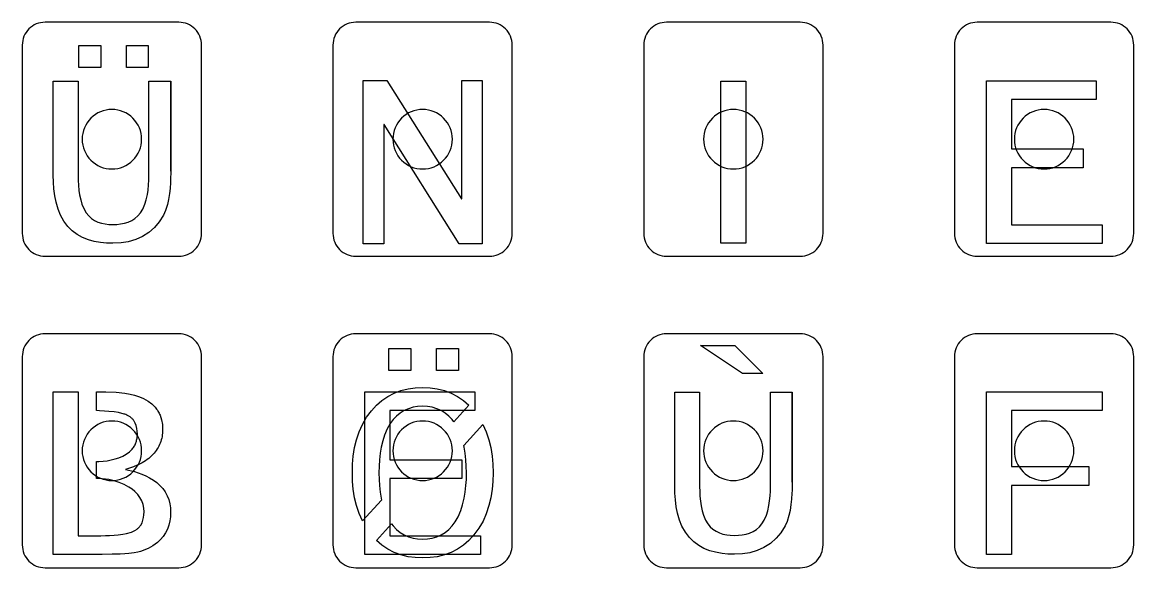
# Model space of a CAD drawing. Extents: x -337 to 6273, y 368 to 2065.
# Drawn here: x -72.1 to 40, y 1512.9 to 1567.9 of the extents above; entities that cross this region are included whole.
import ezdxf

# ---------------------------------------------------------------- set-up
doc = ezdxf.new("R2010")
doc.units = 0
doc.header["$LTSCALE"] = 100
doc.layers.add('EBENE_1', color=1, linetype='CONTINUOUS')

msp = doc.modelspace()

# ---------------------------------------------------------------- linework, layer by layer
at = {"layer": 'EBENE_1', "color": 2}
for points in [[(-56.345078, 1567.898127), (-69.84509, 1567.898127, 0.199586), (-71.471423, 1567.224468, 0.199586), (-72.145082, 1565.598135), (-72.145082, 1546.598118, 0.199586), (-71.471423, 1544.971786, 0.199586), (-69.84509, 1544.298127), (-56.345073, 1544.298127, 0.199586), (-54.718741, 1544.971786, 0.199586), (-54.045082, 1546.598118), (-54.045082, 1565.598135, 0.199586), (-54.718742, 1567.224468, 0.199586), (-56.345078, 1567.898127)], [(-24.985078, 1567.898127), (-38.48509, 1567.898127, 0.199586), (-40.111423, 1567.224468, 0.199586), (-40.785082, 1565.598135), (-40.785082, 1546.598118, 0.199586), (-40.111423, 1544.971786, 0.199586), (-38.48509, 1544.298127), (-24.985073, 1544.298127, 0.199586), (-23.358741, 1544.971786, 0.199586), (-22.685082, 1546.598118), (-22.685082, 1565.598135, 0.199586), (-23.358742, 1567.224468, 0.199586), (-24.985078, 1567.898127)], [(6.374922, 1567.898127), (-7.12509, 1567.898127, 0.199586), (-8.751423, 1567.224468, 0.199586), (-9.425082, 1565.598135), (-9.425082, 1546.598118, 0.199586), (-8.751423, 1544.971786, 0.199586), (-7.12509, 1544.298127), (6.374927, 1544.298127, 0.199586), (8.001259, 1544.971786, 0.199586), (8.674918, 1546.598118), (8.674918, 1565.598135, 0.199586), (8.001258, 1567.224468, 0.199586), (6.374922, 1567.898127)], [(37.734922, 1567.898127), (24.23491, 1567.898127, 0.199586), (22.608577, 1567.224468, 0.199586), (21.934918, 1565.598135), (21.934918, 1546.598118, 0.199586), (22.608577, 1544.971786, 0.199586), (24.23491, 1544.298127), (37.734927, 1544.298127, 0.199586), (39.361259, 1544.971786, 0.199586), (40.034918, 1546.598118), (40.034918, 1565.598135, 0.199586), (39.361258, 1567.224468, 0.199586), (37.734922, 1567.898127)], [(-56.345078, 1536.472127), (-69.84509, 1536.472127, 0.199586), (-71.471423, 1535.798468, 0.199586), (-72.145082, 1534.172135), (-72.145082, 1515.172118, 0.199586), (-71.471423, 1513.545786, 0.199586), (-69.84509, 1512.872127), (-56.345073, 1512.872127, 0.199586), (-54.718741, 1513.545786, 0.199586), (-54.045082, 1515.172118), (-54.045082, 1534.172135, 0.199586), (-54.718742, 1535.798468, 0.199586), (-56.345078, 1536.472127)], [(-24.985078, 1536.472127), (-38.48509, 1536.472127, 0.199586), (-40.111423, 1535.798468, 0.199586), (-40.785082, 1534.172135), (-40.785082, 1515.172118, 0.199586), (-40.111423, 1513.545786, 0.199586), (-38.48509, 1512.872127), (-24.985073, 1512.872127, 0.199586), (-23.358741, 1513.545786, 0.199586), (-22.685082, 1515.172118), (-22.685082, 1534.172135, 0.199586), (-23.358742, 1535.798468, 0.199586), (-24.985078, 1536.472127)], [(6.374922, 1536.472127), (-7.12509, 1536.472127, 0.199586), (-8.751423, 1535.798468, 0.199586), (-9.425082, 1534.172135), (-9.425082, 1515.172118, 0.199586), (-8.751423, 1513.545786, 0.199586), (-7.12509, 1512.872127), (6.374927, 1512.872127, 0.199586), (8.001259, 1513.545786, 0.199586), (8.674918, 1515.172118), (8.674918, 1534.172135, 0.199586), (8.001258, 1535.798468, 0.199586), (6.374922, 1536.472127)], [(37.734922, 1536.472127), (24.23491, 1536.472127, 0.199586), (22.608577, 1535.798468, 0.199586), (21.934918, 1534.172135), (21.934918, 1515.172118, 0.199586), (22.608577, 1513.545786, 0.199586), (24.23491, 1512.872127), (37.734927, 1512.872127, 0.199586), (39.361259, 1513.545786, 0.199586), (40.034918, 1515.172118), (40.034918, 1534.172135, 0.199586), (39.361258, 1535.798468, 0.199586), (37.734922, 1536.472127)]]:
    msp.add_lwpolyline(points, format="xyb", close=True, dxfattribs=at)
at = {"layer": 'EBENE_1', "color": 7}
for points in [[(-66.43673, 1563.345556), (-66.43673, 1565.556936), (-64.22535, 1565.556936), (-64.22535, 1563.345556), (-66.43673, 1563.345556)], [(-66.43673, 1563.345556), (-66.43673, 1565.556936), (-64.22535, 1565.556936), (-64.22535, 1563.345556), (-66.43673, 1563.345556)], [(-61.634937, 1563.345556), (-61.634937, 1565.556936), (-59.423558, 1565.556936), (-59.423558, 1563.345556), (-61.634937, 1563.345556)], [(-61.634937, 1563.345556), (-61.634937, 1565.556936), (-59.423558, 1565.556936), (-59.423558, 1563.345556), (-61.634937, 1563.345556)], [(-37.722821, 1545.554948), (-37.722821, 1562.006078), (-35.333085, 1562.006078), (-27.816352, 1550.090154), (-27.790786, 1550.090154), (-27.790786, 1562.006078), (-25.732797, 1562.006078), (-25.732797, 1545.554948), (-28.05882, 1545.554948), (-35.626484, 1557.581122), (-35.664832, 1557.581122), (-35.664832, 1545.554948), (-37.722821, 1545.554948)], [(-37.722821, 1545.554948), (-37.722821, 1562.006078), (-35.333085, 1562.006078), (-27.816352, 1550.090154), (-27.790786, 1550.090154), (-27.790786, 1562.006078), (-25.732797, 1562.006078), (-25.732797, 1545.554948), (-28.05882, 1545.554948), (-35.626484, 1557.581122), (-35.664832, 1557.581122), (-35.664832, 1545.554948), (-37.722821, 1545.554948)], [(0.894908, 1545.598695), (-1.623253, 1545.598695), (-1.623253, 1561.962331), (0.894908, 1561.962331), (0.894908, 1545.598695)], [(0.894908, 1545.598695), (-1.623253, 1545.598695), (-1.623253, 1561.962331), (0.894908, 1561.962331), (0.894908, 1545.598695)], [(25.164234, 1545.580513), (25.164234, 1561.980513), (36.246697, 1561.980513), (36.246697, 1560.088697), (27.682394, 1560.088697), (27.682394, 1555.116289), (34.942877, 1555.116289), (34.942877, 1553.224473), (27.682394, 1553.224473), (27.682394, 1547.472329), (36.834694, 1547.472329), (36.834694, 1545.580513), (25.164234, 1545.580513)], [(25.164234, 1545.580513), (25.164234, 1561.980513), (36.246697, 1561.980513), (36.246697, 1560.088697), (27.682394, 1560.088697), (27.682394, 1555.116289), (34.942877, 1555.116289), (34.942877, 1553.224473), (27.682394, 1553.224473), (27.682394, 1547.472329), (36.834694, 1547.472329), (36.834694, 1545.580513), (25.164234, 1545.580513)], [(-35.143486, 1532.765562), (-35.143486, 1534.976942), (-32.932107, 1534.976942), (-32.932107, 1532.765562), (-35.143486, 1532.765562)], [(-30.341693, 1532.765562), (-30.341693, 1534.976942), (-28.130314, 1534.976942), (-28.130314, 1532.765562), (-30.341693, 1532.765562)], [(2.589423, 1532.45256), (0.548411, 1532.45256), (-3.699587, 1535.290284), (-0.242509, 1535.290284), (2.589423, 1532.45256)], [(-28.763035, 1527.819572), (-29.079324, 1528.158582), (-29.458051, 1528.473409), (-29.862898, 1528.725418), (-30.296222, 1528.918213), (-30.771281, 1529.056931), (-31.227631, 1529.131128), (-31.7342, 1529.157513), (-32.240479, 1529.131149), (-32.69623, 1529.057047), (-33.170949, 1528.918342), (-33.60355, 1528.725615), (-34.007633, 1528.47356), (-34.385287, 1528.158707), (-34.700391, 1527.819661), (-35.00014, 1527.412696), (-35.303519, 1526.884391), (-35.573015, 1526.262746), (-35.760156, 1525.685838), (-35.918172, 1525.022395), (-36.018952, 1524.422233), (-36.093328, 1523.747241), (-36.130839, 1523.135324), (-36.144177, 1522.459462), (-36.130871, 1521.781778), (-36.093459, 1521.168446), (-36.019216, 1520.491538), (-35.91864, 1519.890054), (-35.877467, 1519.693486), (-37.813826, 1517.588812), (-38.141369, 1518.328348), (-38.413083, 1519.148135), (-38.598077, 1519.927654), (-38.733407, 1520.788736), (-38.803669, 1521.58596), (-38.828511, 1522.459462), (-38.803606, 1523.331309), (-38.733146, 1524.127314), (-38.597587, 1524.986434), (-38.412241, 1525.764666), (-38.14041, 1526.582342), (-37.812618, 1527.320682), (-37.390904, 1528.05268), (-36.90304, 1528.716515), (-36.391087, 1529.272742), (-35.852742, 1529.740835), (-35.243995, 1530.155052), (-34.592415, 1530.490186), (-33.921259, 1530.739157), (-33.190048, 1530.919005), (-32.492753, 1531.015308), (-31.727809, 1531.049329), (-30.962569, 1531.015281), (-30.265028, 1530.918903), (-29.533835, 1530.738996), (-28.862694, 1530.489963), (-28.211237, 1530.154823), (-27.602594, 1529.740617), (-27.064398, 1529.272613), (-28.597015, 1527.606776), (-28.763035, 1527.819572)], [(-37.563039, 1514.216877), (-37.563039, 1530.616877), (-26.480576, 1530.616877), (-26.480576, 1528.725061), (-35.044878, 1528.725061), (-35.044878, 1523.752652), (-27.784395, 1523.752652), (-27.784395, 1521.860836), (-35.044878, 1521.860836), (-35.044878, 1516.108693), (-25.892579, 1516.108693), (-25.892579, 1514.216877), (-37.563039, 1514.216877)], [(25.164234, 1514.216877), (25.164234, 1530.616877), (36.834694, 1530.616877), (36.834694, 1528.725061), (27.682394, 1528.725061), (27.682394, 1523.075178), (35.492527, 1523.075178), (35.492527, 1521.183362), (27.682394, 1521.183362), (27.682394, 1514.216877), (25.164234, 1514.216877)], [(25.164234, 1514.216877), (25.164234, 1530.616877), (36.834694, 1530.616877), (36.834694, 1528.725061), (27.682394, 1528.725061), (27.682394, 1523.075178), (35.492527, 1523.075178), (35.492527, 1521.183362), (27.682394, 1521.183362), (27.682394, 1514.216877), (25.164234, 1514.216877)], [(-29.457709, 1516.432979), (-29.07909, 1516.747782), (-28.762924, 1517.086702), (-28.46187, 1517.493444), (-28.15659, 1518.022421), (-27.885369, 1518.645635), (-27.697259, 1519.223805), (-27.53839, 1519.889289), (-27.437183, 1520.490947), (-27.362478, 1521.168021), (-27.324831, 1521.781549), (-27.311441, 1522.459462), (-27.324868, 1523.13566), (-27.362627, 1523.747861), (-27.437482, 1524.423066), (-27.538917, 1525.023438), (-27.579335, 1525.214718), (-25.642811, 1527.320307), (-25.315081, 1526.582014), (-25.043301, 1525.764397), (-24.857978, 1524.986168), (-24.722441, 1524.127054), (-24.652004, 1523.331166), (-24.627108, 1522.459462), (-24.651957, 1521.585818), (-24.722242, 1520.788477), (-24.857593, 1519.927387), (-25.042611, 1519.147864), (-25.314377, 1518.328018), (-25.641982, 1517.588434), (-26.064236, 1516.854434), (-26.552578, 1516.189625), (-27.064531, 1515.633398), (-27.602876, 1515.165305), (-28.211623, 1514.751088), (-28.863203, 1514.415955), (-29.534359, 1514.166984), (-30.265571, 1513.987136), (-30.962865, 1513.890833), (-31.727809, 1513.856812), (-32.49305, 1513.89086), (-33.19059, 1513.987237), (-33.921783, 1514.167145), (-34.592924, 1514.416178), (-35.244381, 1514.751318), (-35.853024, 1515.165523), (-36.391221, 1515.633528), (-34.862796, 1517.295389), (-34.700279, 1517.086345), (-34.385051, 1516.747209), (-34.007289, 1516.432332), (-33.603081, 1516.180277), (-33.170552, 1515.987653), (-32.695916, 1515.849024), (-32.240305, 1515.774973), (-31.7342, 1515.748628), (-31.227458, 1515.775031), (-30.770968, 1515.849279), (-30.295826, 1515.988073), (-29.86243, 1516.18097), (-29.457709, 1516.432979)]]:
    msp.add_lwpolyline(points, close=True, dxfattribs=at)
for points in [[(-57.160346, 1552.877356), (-57.160346, 1561.960953), (-57.160346, 1552.877356), (-57.162015, 1552.586501), (-57.166842, 1552.311105), (-57.175694, 1552.019772), (-57.187865, 1551.745647), (-57.229748, 1551.14131), (-57.285848, 1550.61973), (-57.381775, 1550.009034), (-57.492614, 1549.509477), (-57.684219, 1548.90293), (-57.888951, 1548.454597), (-58.317698, 1547.772034), (-58.788401, 1547.206794), (-59.366534, 1546.690907), (-60.010717, 1546.276527), (-60.687379, 1545.975), (-61.456795, 1545.755715), (-62.173848, 1545.64433), (-62.989185, 1545.604091), (-63.650787, 1545.624724), (-64.240819, 1545.682236), (-64.891557, 1545.797606), (-65.462526, 1545.954094), (-66.069344, 1546.193211), (-66.596441, 1546.480568), (-67.104233, 1546.854802), (-67.546161, 1547.291386), (-67.941242, 1547.816127), (-68.289204, 1548.445831), (-68.531279, 1549.044546), (-68.73589, 1549.746941), (-68.863978, 1550.380445), (-68.958858, 1551.104534), (-69.005745, 1551.754489), (-69.022544, 1552.481098), (-69.022544, 1561.960953), (-66.504384, 1561.960953), (-66.504384, 1552.44275), (-66.495755, 1551.924126), (-66.471733, 1551.461842), (-66.422317, 1550.940429), (-66.355977, 1550.488933), (-66.244955, 1549.96975), (-66.115614, 1549.539581), (-65.907979, 1549.047523), (-65.67991, 1548.665509), (-65.436302, 1548.368652), (-65.159351, 1548.118209), (-64.853069, 1547.914458), (-64.501488, 1547.746675), (-64.160951, 1547.63438), (-63.770645, 1547.551751), (-63.415797, 1547.510701), (-63.01475, 1547.495907), (-62.597037, 1547.510308), (-62.227685, 1547.55024), (-61.819119, 1547.63116), (-61.464043, 1547.740832), (-61.091434, 1547.9079), (-60.770015, 1548.109625), (-60.472979, 1548.364685), (-60.215374, 1548.665509), (-59.977667, 1549.050511), (-59.761113, 1549.550518), (-59.627116, 1549.987074), (-59.511965, 1550.516502), (-59.443543, 1550.97566), (-59.392533, 1551.507414), (-59.367828, 1551.977902), (-59.358944, 1552.506663), (-59.358944, 1561.960953), (-57.160346, 1561.960953)], [(-57.160346, 1552.877356), (-57.160346, 1561.960953), (-57.160346, 1552.877356), (-57.162015, 1552.586501), (-57.166842, 1552.311105), (-57.175694, 1552.019772), (-57.187865, 1551.745647), (-57.229748, 1551.14131), (-57.285848, 1550.61973), (-57.381775, 1550.009034), (-57.492614, 1549.509477), (-57.684219, 1548.90293), (-57.888951, 1548.454597), (-58.317698, 1547.772034), (-58.788401, 1547.206794), (-59.366534, 1546.690907), (-60.010717, 1546.276527), (-60.687379, 1545.975), (-61.456795, 1545.755715), (-62.173848, 1545.64433), (-62.989185, 1545.604091), (-63.650787, 1545.624724), (-64.240819, 1545.682236), (-64.891557, 1545.797606), (-65.462526, 1545.954094), (-66.069344, 1546.193211), (-66.596441, 1546.480568), (-67.104233, 1546.854802), (-67.546161, 1547.291386), (-67.941242, 1547.816127), (-68.289204, 1548.445831), (-68.531279, 1549.044546), (-68.73589, 1549.746941), (-68.863978, 1550.380445), (-68.958858, 1551.104534), (-69.005745, 1551.754489), (-69.022544, 1552.481098), (-69.022544, 1561.960953), (-66.504384, 1561.960953), (-66.504384, 1552.44275), (-66.495755, 1551.924126), (-66.471733, 1551.461842), (-66.422317, 1550.940429), (-66.355977, 1550.488933), (-66.244955, 1549.96975), (-66.115614, 1549.539581), (-65.907979, 1549.047523), (-65.67991, 1548.665509), (-65.436302, 1548.368652), (-65.159351, 1548.118209), (-64.853069, 1547.914458), (-64.501488, 1547.746675), (-64.160951, 1547.63438), (-63.770645, 1547.551751), (-63.415797, 1547.510701), (-63.01475, 1547.495907), (-62.597037, 1547.510308), (-62.227685, 1547.55024), (-61.819119, 1547.63116), (-61.464043, 1547.740832), (-61.091434, 1547.9079), (-60.770015, 1548.109625), (-60.472979, 1548.364685), (-60.215374, 1548.665509), (-59.977667, 1549.050511), (-59.761113, 1549.550518), (-59.627116, 1549.987074), (-59.511965, 1550.516502), (-59.443543, 1550.97566), (-59.392533, 1551.507414), (-59.367828, 1551.977902), (-59.358944, 1552.506663), (-59.358944, 1561.960953), (-57.160346, 1561.960953)], [(5.566926, 1521.511712), (5.566926, 1530.595308), (5.566926, 1521.511712), (5.565258, 1521.220856), (5.56043, 1520.945461), (5.551579, 1520.654127), (5.539408, 1520.380002), (5.497525, 1519.775665), (5.441425, 1519.254085), (5.345498, 1518.643389), (5.234659, 1518.143833), (5.043053, 1517.537285), (4.838321, 1517.088952), (4.409574, 1516.406389), (3.938871, 1515.841149), (3.360739, 1515.325262), (2.716556, 1514.910882), (2.039894, 1514.609355), (1.270478, 1514.39007), (0.553425, 1514.278685), (-0.261912, 1514.238446), (-0.923515, 1514.259079), (-1.513546, 1514.316591), (-2.164284, 1514.431961), (-2.735253, 1514.588449), (-3.342071, 1514.827566), (-3.869168, 1515.114923), (-4.37696, 1515.489158), (-4.818888, 1515.925741), (-5.213969, 1516.450482), (-5.561931, 1517.080186), (-5.804006, 1517.678901), (-6.008617, 1518.381296), (-6.136706, 1519.0148), (-6.231585, 1519.738889), (-6.278472, 1520.388844), (-6.295272, 1521.115453), (-6.295272, 1530.595308), (-3.777111, 1530.595308), (-3.777111, 1521.077105), (-3.768482, 1520.558481), (-3.74446, 1520.096197), (-3.695044, 1519.574784), (-3.628704, 1519.123288), (-3.517683, 1518.604105), (-3.388341, 1518.173936), (-3.180706, 1517.681878), (-2.952637, 1517.299864), (-2.709029, 1517.003007), (-2.432078, 1516.752564), (-2.125796, 1516.548813), (-1.774215, 1516.381031), (-1.433679, 1516.268735), (-1.043372, 1516.186106), (-0.688524, 1516.145056), (-0.287477, 1516.130262), (0.130235, 1516.144663), (0.499587, 1516.184595), (0.908154, 1516.265515), (1.26323, 1516.375188), (1.635839, 1516.542255), (1.957258, 1516.74398), (2.254294, 1516.99904), (2.511899, 1517.299864), (2.749605, 1517.684866), (2.966159, 1518.184873), (3.100157, 1518.621429), (3.215308, 1519.150857), (3.28373, 1519.610015), (3.33474, 1520.141769), (3.359445, 1520.612257), (3.368329, 1521.141018), (3.368329, 1530.595308), (5.566926, 1530.595308)], [(5.566926, 1521.511712), (5.566926, 1530.595308), (5.566926, 1521.511712), (5.565258, 1521.220856), (5.56043, 1520.945461), (5.551579, 1520.654127), (5.539408, 1520.380002), (5.497525, 1519.775665), (5.441425, 1519.254085), (5.345498, 1518.643389), (5.234659, 1518.143833), (5.043053, 1517.537285), (4.838321, 1517.088952), (4.409574, 1516.406389), (3.938871, 1515.841149), (3.360739, 1515.325262), (2.716556, 1514.910882), (2.039894, 1514.609355), (1.270478, 1514.39007), (0.553425, 1514.278685), (-0.261912, 1514.238446), (-0.923515, 1514.259079), (-1.513546, 1514.316591), (-2.164284, 1514.431961), (-2.735253, 1514.588449), (-3.342071, 1514.827566), (-3.869168, 1515.114923), (-4.37696, 1515.489158), (-4.818888, 1515.925741), (-5.213969, 1516.450482), (-5.561931, 1517.080186), (-5.804006, 1517.678901), (-6.008617, 1518.381296), (-6.136706, 1519.0148), (-6.231585, 1519.738889), (-6.278472, 1520.388844), (-6.295272, 1521.115453), (-6.295272, 1530.595308), (-3.777111, 1530.595308), (-3.777111, 1521.077105), (-3.768482, 1520.558481), (-3.74446, 1520.096197), (-3.695044, 1519.574784), (-3.628704, 1519.123288), (-3.517683, 1518.604105), (-3.388341, 1518.173936), (-3.180706, 1517.681878), (-2.952637, 1517.299864), (-2.709029, 1517.003007), (-2.432078, 1516.752564), (-2.125796, 1516.548813), (-1.774215, 1516.381031), (-1.433679, 1516.268735), (-1.043372, 1516.186106), (-0.688524, 1516.145056), (-0.287477, 1516.130262), (0.130235, 1516.144663), (0.499587, 1516.184595), (0.908154, 1516.265515), (1.26323, 1516.375188), (1.635839, 1516.542255), (1.957258, 1516.74398), (2.254294, 1516.99904), (2.511899, 1517.299864), (2.749605, 1517.684866), (2.966159, 1518.184873), (3.100157, 1518.621429), (3.215308, 1519.150857), (3.28373, 1519.610015), (3.33474, 1520.141769), (3.359445, 1520.612257), (3.368329, 1521.141018), (3.368329, 1530.595308), (5.566926, 1530.595308)]]:
    msp.add_lwpolyline(points, dxfattribs=at)
at = {"layer": 'EBENE_1', "color": 1}
for points in [[(-60.095082, 1556.098127, 0.199589), (-60.973762, 1558.219447, 0.199589), (-63.095082, 1559.098127, 0.199589), (-65.216402, 1558.219447, 0.199589), (-66.095082, 1556.098127, 0.199589), (-65.216402, 1553.976806, 0.199589), (-63.095082, 1553.098127, 0.199589), (-60.973762, 1553.976806, 0.199589), (-60.095082, 1556.098127)], [(-28.735082, 1556.098127, 0.199589), (-29.613762, 1558.219447, 0.199589), (-31.735082, 1559.098127, 0.199589), (-33.856402, 1558.219447, 0.199589), (-34.735082, 1556.098127, 0.199589), (-33.856402, 1553.976806, 0.199589), (-31.735082, 1553.098127, 0.199589), (-29.613762, 1553.976806, 0.199589), (-28.735082, 1556.098127)], [(2.624918, 1556.098127, 0.199589), (1.746238, 1558.219447, 0.199589), (-0.375082, 1559.098127, 0.199589), (-2.496402, 1558.219447, 0.199589), (-3.375082, 1556.098127, 0.199589), (-2.496402, 1553.976806, 0.199589), (-0.375082, 1553.098127, 0.199589), (1.746238, 1553.976806, 0.199589), (2.624918, 1556.098127)], [(33.984918, 1556.098127, 0.199589), (33.106238, 1558.219447, 0.199589), (30.984918, 1559.098127, 0.199589), (28.863598, 1558.219447, 0.199589), (27.984918, 1556.098127, 0.199589), (28.863598, 1553.976806, 0.199589), (30.984918, 1553.098127, 0.199589), (33.106238, 1553.976806, 0.199589), (33.984918, 1556.098127)], [(-60.095082, 1524.672127, 0.199589), (-60.973762, 1526.793447, 0.199589), (-63.095082, 1527.672127, 0.199589), (-65.216402, 1526.793447, 0.199589), (-66.095082, 1524.672127, 0.199589), (-65.216402, 1522.550806, 0.199589), (-63.095082, 1521.672127, 0.199589), (-60.973762, 1522.550806, 0.199589), (-60.095082, 1524.672127)], [(-28.735082, 1524.672127, 0.199589), (-29.613762, 1526.793447, 0.199589), (-31.735082, 1527.672127, 0.199589), (-33.856402, 1526.793447, 0.199589), (-34.735082, 1524.672127, 0.199589), (-33.856402, 1522.550806, 0.199589), (-31.735082, 1521.672127, 0.199589), (-29.613762, 1522.550806, 0.199589), (-28.735082, 1524.672127)], [(2.624918, 1524.672127, 0.199589), (1.746238, 1526.793447, 0.199589), (-0.375082, 1527.672127, 0.199589), (-2.496402, 1526.793447, 0.199589), (-3.375082, 1524.672127, 0.199589), (-2.496402, 1522.550806, 0.199589), (-0.375082, 1521.672127, 0.199589), (1.746238, 1522.550806, 0.199589), (2.624918, 1524.672127)], [(33.984918, 1524.672127, 0.199589), (33.106238, 1526.793447, 0.199589), (30.984918, 1527.672127, 0.199589), (28.863598, 1526.793447, 0.199589), (27.984918, 1524.672127, 0.199589), (28.863598, 1522.550806, 0.199589), (30.984918, 1521.672127, 0.199589), (33.106238, 1522.550806, 0.199589), (33.984918, 1524.672127)]]:
    msp.add_lwpolyline(points, format="xyb", close=True, dxfattribs=at)
at = {"layer": 'EBENE_1', "color": 7}
msp.add_lwpolyline([(-60.560432, 1525.929886), (-60.528546, 1526.360291), (-60.540837, 1526.660248), (-60.574494, 1526.920004), (-60.644573, 1527.209851), (-60.739379, 1527.455588, 0.041883), (-60.88243, 1527.704573, 0.043934), (-61.057347, 1527.915213, 0.042899), (-61.263729, 1528.090543), (-61.512802, 1528.239324, 0.040387), (-61.86901, 1528.380652), (-62.433146, 1528.520974), (-62.852904, 1528.589804), (-63.390142, 1528.650425), (-63.832091, 1528.683835), (-64.354321, 1528.708958), (-64.658303, 1528.719631), (-64.658303, 1530.61438), (-63.724181, 1530.616877), (-62.651261, 1530.580275), (-61.77396, 1530.483663), (-61.263955, 1530.391022), (-60.816974, 1530.281479), (-60.322705, 1530.121165), (-59.901814, 1529.942415), (-59.451105, 1529.691247), (-59.079786, 1529.417356), (-58.726252, 1529.066477, -0.04114), (-58.445145, 1528.679261, -0.040138), (-58.232848, 1528.256601), (-58.079349, 1527.777185), (-58.000559, 1527.324605), (-57.972038, 1526.80768, -0.045085), (-58.036637, 1526.09272, -0.048713), (-58.218755, 1525.453531, -0.049106), (-58.522631, 1524.859798, -0.045776), (-58.962685, 1524.29591, -0.044137), (-59.529701, 1523.790087, -0.040199), (-60.236385, 1523.347179), (-60.913292, 1523.047244), (-61.730105, 1522.793962), (-60.819157, 1522.569946), (-60.073198, 1522.316507), (-59.657659, 1522.138231), (-59.291371, 1521.952177), (-58.906005, 1521.718634), (-58.573727, 1521.476035), (-58.241307, 1521.17958), (-57.962118, 1520.869738), (-57.711316, 1520.515259), (-57.50903, 1520.138082), (-57.356662, 1519.745043), (-57.24685, 1519.318395), (-57.187637, 1518.909157), (-57.166738, 1518.46068), (-57.185722, 1518.010777), (-57.239242, 1517.603085), (-57.340779, 1517.171015), (-57.480753, 1516.778472), (-57.673522, 1516.391634), (-57.910802, 1516.035083), (-58.184339, 1515.716857), (-58.508905, 1515.418436, -0.124507), (-60.490198, 1514.453354), (-60.861106, 1514.386627), (-61.377569, 1514.322439), (-61.780462, 1514.287271), (-62.272497, 1514.256711), (-63.05707, 1514.228096), (-64.06931, 1514.216877), (-69.016153, 1514.216877), (-69.016153, 1530.616877), (-66.497993, 1530.616877), (-66.497993, 1523.522567), (-66.497993, 1516.108693), (-64.2227, 1516.108693), (-63.757837, 1516.113414), (-63.346811, 1516.126484), (-62.875716, 1516.154038), (-62.474723, 1516.190763), (-61.993826, 1516.256056), (-61.61231, 1516.330655), (-61.121414, 1516.472862), (-60.790588, 1516.619994), (-60.552203, 1516.775257, 0.041793), (-60.353695, 1516.956418, 0.042011), (-60.187782, 1517.168635), (-60.051763, 1517.41769), (-59.961637, 1517.661595), (-59.895075, 1517.947136), (-59.862813, 1518.204028), (-59.851071, 1518.499028), (-59.877174, 1518.899817), (-59.951305, 1519.26528), (-60.082035, 1519.628419), (-60.266788, 1519.969975), (-60.488182, 1520.268025), (-60.768711, 1520.557474), (-61.051186, 1520.789256), (-61.391368, 1521.017189), (-61.847172, 1521.261462), (-62.371344, 1521.477649), (-62.86242, 1521.631554), (-63.418192, 1521.76097), (-64.427809, 1521.889604), (-64.658168, 1521.8903), (-64.658168, 1523.5903), (-64.427809, 1523.589604), (-63.984836, 1523.610226), (-63.556403, 1523.67077), (-63.178334, 1523.742354), (-62.755373, 1523.847534), (-62.393461, 1523.964311), (-61.989067, 1524.134074), (-61.657625, 1524.316381), (-61.31007, 1524.572008, 0.041938), (-61.040222, 1524.845802, 0.047591), (-60.810602, 1525.18201, 0.047506), (-60.648344, 1525.5562, 0.041602), (-60.560432, 1525.929886)], format="xyb", close=True, dxfattribs=at)
msp.add_lwpolyline([(-60.560432, 1525.929886), (-60.528546, 1526.360291), (-60.540837, 1526.660248), (-60.574494, 1526.920004), (-60.644573, 1527.209851), (-60.739379, 1527.455588, 0.041883), (-60.88243, 1527.704573, 0.043934), (-61.057347, 1527.915213, 0.042899), (-61.263729, 1528.090543), (-61.512802, 1528.239324, 0.040387), (-61.86901, 1528.380652), (-62.433146, 1528.520974), (-62.852904, 1528.589804), (-63.390142, 1528.650425), (-63.832091, 1528.683835), (-64.354321, 1528.708958), (-64.658303, 1528.719631), (-64.658303, 1530.61438), (-63.724181, 1530.616877), (-62.651261, 1530.580275), (-61.77396, 1530.483663), (-61.263955, 1530.391022), (-60.816974, 1530.281479), (-60.322705, 1530.121165), (-59.901814, 1529.942415), (-59.451105, 1529.691247), (-59.079786, 1529.417356), (-58.726252, 1529.066477, -0.04114), (-58.445145, 1528.679261, -0.040138), (-58.232848, 1528.256601), (-58.079349, 1527.777185), (-58.000559, 1527.324605), (-57.972038, 1526.80768, -0.045085), (-58.036637, 1526.09272, -0.048713), (-58.218755, 1525.453531, -0.049106), (-58.522631, 1524.859798, -0.045776), (-58.962685, 1524.29591, -0.044137), (-59.529701, 1523.790087, -0.040199), (-60.236385, 1523.347179), (-60.913292, 1523.047244), (-61.730105, 1522.793962), (-60.819157, 1522.569946), (-60.073198, 1522.316507), (-59.657659, 1522.138231), (-59.291371, 1521.952177), (-58.906005, 1521.718634), (-58.573727, 1521.476035), (-58.241307, 1521.17958), (-57.962118, 1520.869738), (-57.711316, 1520.515259), (-57.50903, 1520.138082), (-57.356662, 1519.745043), (-57.24685, 1519.318395), (-57.187637, 1518.909157), (-57.166738, 1518.46068), (-57.185722, 1518.010777), (-57.239242, 1517.603085), (-57.340779, 1517.171015), (-57.480753, 1516.778472), (-57.673522, 1516.391634), (-57.910802, 1516.035083), (-58.184339, 1515.716857), (-58.508905, 1515.418436, -0.124507), (-60.490198, 1514.453354), (-60.861106, 1514.386627), (-61.377569, 1514.322439), (-61.780462, 1514.287271), (-62.272497, 1514.256711), (-63.05707, 1514.228096), (-64.06931, 1514.216877), (-69.016153, 1514.216877), (-69.016153, 1530.616877), (-66.497993, 1530.616877), (-66.497993, 1523.522567), (-66.497993, 1516.108693), (-64.2227, 1516.108693), (-63.757837, 1516.113414), (-63.346811, 1516.126484), (-62.875716, 1516.154038), (-62.474723, 1516.190763), (-61.993826, 1516.256056), (-61.61231, 1516.330655), (-61.121414, 1516.472862), (-60.790588, 1516.619994), (-60.552203, 1516.775257, 0.041793), (-60.353695, 1516.956418, 0.042011), (-60.187782, 1517.168635), (-60.051763, 1517.41769), (-59.961637, 1517.661595), (-59.895075, 1517.947136), (-59.862813, 1518.204028), (-59.851071, 1518.499028), (-59.877174, 1518.899817), (-59.951305, 1519.26528), (-60.082035, 1519.628419), (-60.266788, 1519.969975), (-60.488182, 1520.268025), (-60.768711, 1520.557474), (-61.051186, 1520.789256), (-61.391368, 1521.017189), (-61.847172, 1521.261462), (-62.371344, 1521.477649), (-62.86242, 1521.631554), (-63.418192, 1521.76097), (-64.427809, 1521.889604), (-64.658168, 1521.8903), (-64.658168, 1523.5903), (-64.427809, 1523.589604), (-63.984836, 1523.610226), (-63.556403, 1523.67077), (-63.178334, 1523.742354), (-62.755373, 1523.847534), (-62.393461, 1523.964311), (-61.989067, 1524.134074), (-61.657625, 1524.316381), (-61.31007, 1524.572008, 0.041938), (-61.040222, 1524.845802, 0.047591), (-60.810602, 1525.18201, 0.047506), (-60.648344, 1525.5562, 0.041602), (-60.560432, 1525.929886)], format="xyb", close=True, dxfattribs=at)

doc.saveas('drawing.dxf')
